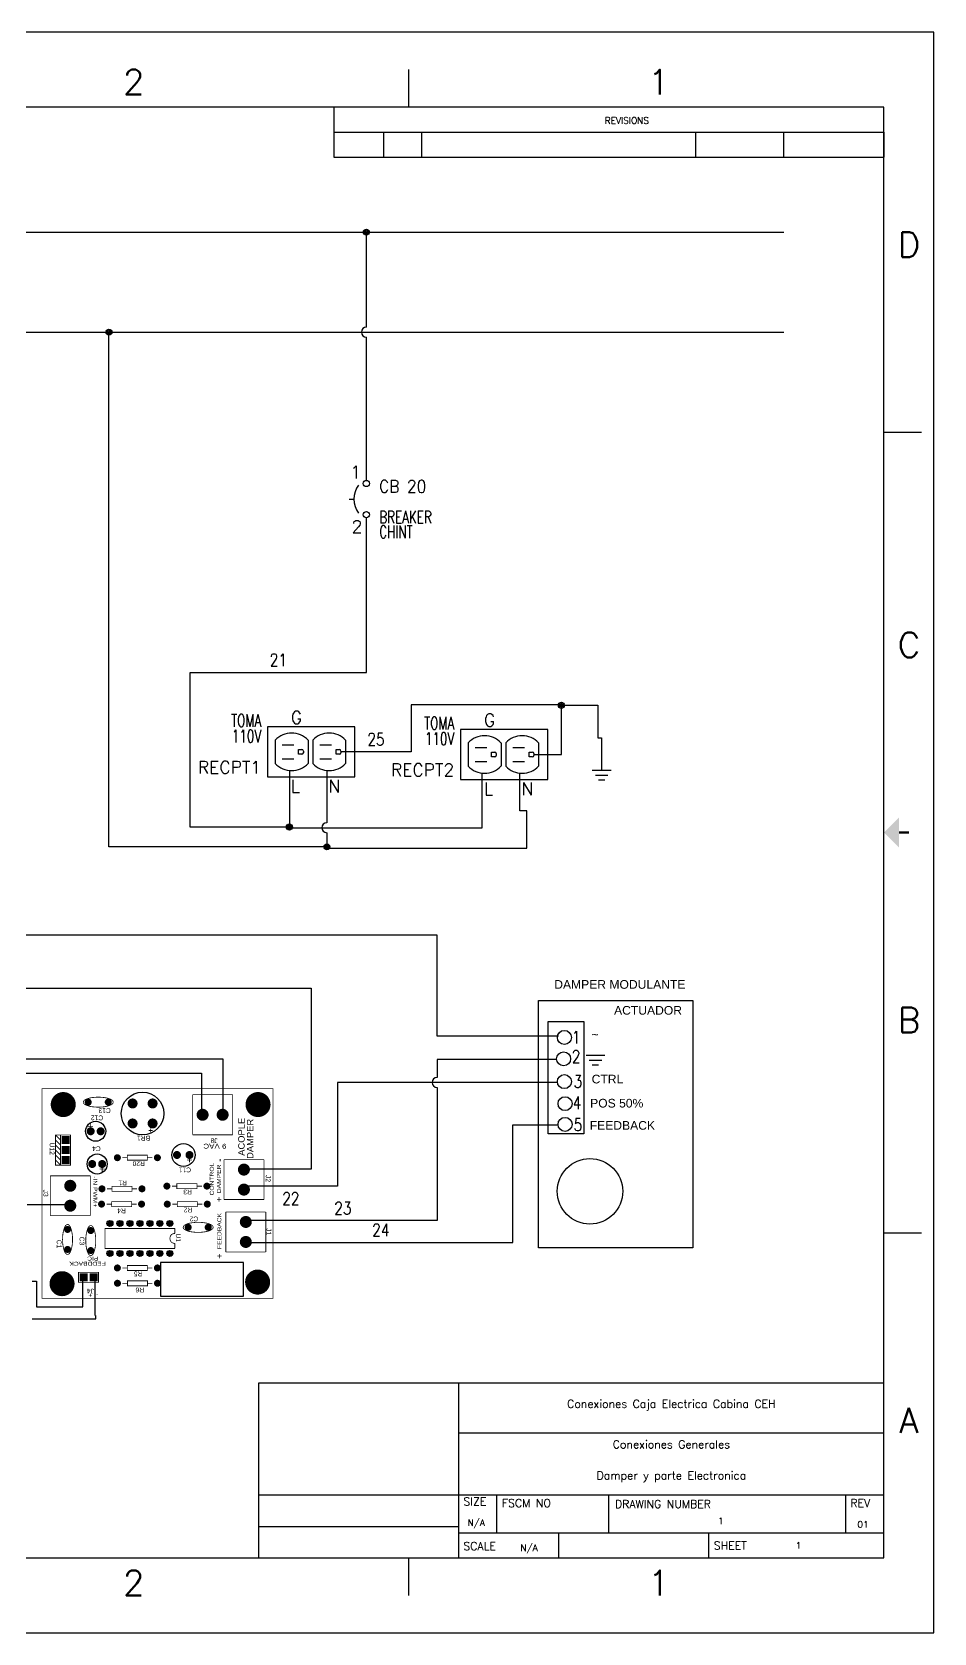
# Model space of a CAD drawing. Header units: inches. Extents: x -0.3 to 21, y 0 to 16.
# Drawn here: x 11.98 to 21, y 0 to 16 of the extents above; entities that cross this region are included whole.
import ezdxf
from ezdxf.enums import TextEntityAlignment as Align

# ---------------------------------------------------------------- set-up
doc = ezdxf.new("R2010")
doc.units = ezdxf.units.IN
doc.header["$MEASUREMENT"] = 0
doc.linetypes.add('HIDDEN2', pattern=[0.1875, 0.125, -0.0625])
for name, color, linetype in [('12632256', 7, 'Continuous'), ('BLK_12AWG', 7, 'Continuous'), ('BLK_18AWG', 7, 'Continuous'), ('DESC', 250, 'Continuous'), ('SYMS', 7, 'Continuous'), ('TAGS', 250, 'Continuous'), ('TB_LABELS', 1, 'Continuous'), ('TERMS', 250, 'Continuous'), ('Title Block', 7, 'Continuous'), ('Viewport', 7, 'Continuous'), ('WIRENO', 250, 'Continuous')]:
    doc.layers.add(name, color=color, linetype=linetype)
doc.styles.add('Roman', font='romans')
doc.styles.add('WD', font='romans.shx')

# ---------------------------------------------------------------- blocks, each defined once
blk = doc.blocks.new('ANSI_border_C')
for p, q in [((20.5, 0.75), (20.5, 2.5)), ((14.25, 0.75), (20.5, 0.75))]:
    blk.add_line(p, q)
at = {"layer": 'Title Block'}
for p, q in [((0, 16), (0, 0)), ((21, 16), (0, 16)), ((21, 0), (21, 16)), ((5.25, 15.25), (5.25, 15.625)), ((15.75, 15.25), (15.75, 15.625)), ((0.5, 15.25), (0.5, 0.75)), ((20.5, 15.25), (0.5, 15.25)), ((15, 15.25), (15, 15)), ((20.5, 0.75), (20.5, 15.25)), ((15, 15), (20.5, 15)), ((0.125, 12), (0.5, 12)), ((20.5, 12), (20.875, 12)), ((0.125, 4), (0.5, 4)), ((20.5, 4), (20.875, 4)), ((0.5, 0.75), (20.5, 0.75)), ((5.25, 0.375), (5.25, 0.75)), ((15.75, 0.375), (15.75, 0.75)), ((0, 0), (21, 0))]:
    blk.add_line(p, q, dxfattribs=at)
at = {"layer": 'Title Block', "const_width": 0.02}
for points in [[(10.5, 15.5), (10.5, 15.4)], [(0.25, 8), (0.35, 8)], [(20.75, 8), (20.65, 8)], [(10.5, 0.5), (10.5, 0.6)]]:
    blk.add_lwpolyline(points, dxfattribs=at)
at = {"layer": 'Title Block'}
for points in [[(10.35, 15.4), (10.65, 15.4), (10.5, 15.25)], [(0.35, 7.85), (0.35, 8.15), (0.5, 8)], [(20.65, 7.85), (20.65, 8.15), (20.5, 8)], [(10.35, 0.6), (10.65, 0.6), (10.5, 0.75)]]:
    blk.add_solid(points, dxfattribs=at)
at = {"layer": 'Title Block', "style": 'Roman'}
for s, p in [('4', (2.75, 15.5)), ('3', (8, 15.5)), ('2', (13, 15.5)), ('1', (18.25, 15.5)), ('D', (0.25, 13.875)), ('D', (20.75, 13.875)), ('C', (0.25, 9.875)), ('C', (20.75, 9.875)), ('B', (0.25, 6.125)), ('B', (20.75, 6.125)), ('A', (0.25, 2.125)), ('A', (20.75, 2.125)), ('4', (2.75, 0.5)), ('3', (8, 0.5)), ('2', (13, 0.5)), ('1', (18.25, 0.5))]:
    blk.add_text(s, height=0.25, dxfattribs=at).set_placement(p, align=Align.MIDDLE_CENTER)
blk.add_text('REVISIONS', height=0.065, dxfattribs=at).set_placement((17.71, 15.083))
blk = doc.blocks.new('ANSI_REVblock_C')
blk.add_line((0, 0), (0, -0.25))
at = {"layer": 'Title Block'}
for p, q in [((-5.5, 0), (0, 0)), ((-5.5, 0), (-5.5, -0.25)), ((-5, -0.25), (-5, 0)), ((-4.62, -0.25), (-4.62, 0)), ((-1.88, -0.25), (-1.88, 0)), ((-1, -0.25), (-1, 0)), ((-5.5, -0.25), (0, -0.25))]:
    blk.add_line(p, q, dxfattribs=at)
at = {"style": 'WD'}
for tag, p in [('ZONE', (-5.391, -0.16)), ('REV', (-4.92, -0.16)), ('DESCRIPTION', (-3.618, -0.16)), ('DATE', (-1.552, -0.16)), ('APPROVED', (-0.759, -0.16))]:
    blk.add_attdef(tag, p, '', height=0.065, dxfattribs=at)
at = {"style": 'WD', "flags": 1}
blk.add_attdef('WD_TB', (-4.505, -0.154), '', height=0.03, dxfattribs=at)
blk = doc.blocks.new('ANSI_tblock_desc_C')
for p, q in [((0, 0), (0, 1.75)), ((-6.25, 0), (0, 0))]:
    blk.add_line(p, q)
at = {"layer": 'Title Block'}
for p, q in [((-6.25, 1.75), (0, 1.75)), ((-6.25, 0), (-6.25, 1.75)), ((-4.25, 0), (-4.25, 1.75)), ((-4.25, 1.25), (0, 1.25)), ((-6.25, 0.63), (0, 0.63)), ((-3.87, 0.25), (-3.87, 0.63)), ((-2.75, 0.25), (-2.75, 0.63)), ((-0.38, 0.25), (-0.38, 0.63)), ((-6.25, 0.315), (-4.25, 0.315)), ((-4.25, 0.25), (0, 0.25)), ((-3.25, 0), (-3.25, 0.25)), ((-1.75, 0), (-1.75, 0.25))]:
    blk.add_line(p, q, dxfattribs=at)
at = {"color": 0, "style": 'Roman', "flags": 8}
for tag, p in [('FNAME', (-20.636, 6.819)), ('REVDATE', (-20.636, 4.106)), ('USER', (-20.636, 1.477))]:
    blk.add_attdef(tag, p, '', height=0.15, rotation=90, dxfattribs=at)
at = {"style": 'WD'}
for tag, p in [('PROJDESC', (-2.125, 1.5)), ('TITLE1', (-2.125, 1.095)), ('TITLE2', (-2.125, 0.785))]:
    blk.add_attdef(tag, text='', height=0.08, dxfattribs=at).set_placement(p, align=Align.CENTER)
for tag, p in [('SIZE', (-4.162, 0.32)), ('FSCM_NO', (-3.4, 0.337)), ('DWG_NO', (-1.659, 0.337)), ('REV', (-0.265, 0.303)), ('SCALE', (-3.634, 0.069)), ('SHEET', (-0.883, 0.092))]:
    blk.add_attdef(tag, p, '', height=0.065, dxfattribs=at)
at = {"style": 'WD', "flags": 1}
blk.add_attdef('WD_TB', (-5.57, 0.177), '', height=0.086, dxfattribs=at)
at = {"layer": 'TB_LABELS', "style": 'WD'}
for s, p in [('SIZE', (-4.204, 0.604)), ('FSCM NO', (-3.819, 0.588)), ('DRAWING NUMBER', (-2.689, 0.579)), ('REV', (-0.336, 0.588)), ('SHEET', (-1.701, 0.164)), ('SCALE', (-4.204, 0.158))]:
    blk.add_text(s, height=0.08, dxfattribs=at).set_placement(p, align=Align.TOP_LEFT)
blk = doc.blocks.new('VCB1')
at = {"linetype": 'HIDDEN2'}
blk.add_line((-0.171, 0), (-0.125, 0), dxfattribs=at)
for centre in [(0, 0.156), (0, -0.156)]:
    blk.add_circle(centre, 0.0312)
blk.add_arc((0.109, 0), 0.234, 143.1301, 216.8699)
at = {"style": 'WD'}
for tag, p, width in [('INST', (0.219, 0.388), 0.7), ('LOC', (0.219, 0.219), 0.7), ('TAG1', (0.127, 0.064), 0.9), ('XREF', (0.129, -0.09), 0.7), ('DESC1', (0.129, -0.242), 0.7), ('DESC2', (0.129, -0.389), 0.7)]:
    blk.add_attdef(tag, p, '', height=0.125, dxfattribs=dict(at, width=width))
at = {"linetype": 'Continuous', "style": 'WD'}
for tag, height, flags, p in [('TERM01', 0.125, 8, (-0.055, 0.207)), ('MFG', 0.01, 9, (-0.142, -0.088)), ('CAT', 0.01, 9, (-0.142, -0.073))]:
    blk.add_attdef(tag, text='', height=height, dxfattribs=dict(at, flags=flags)).set_placement(p, align=Align.RIGHT)
at = {"style": 'WD', "width": 0.7}
blk.add_attdef('RATING1', text='', height=0.125, dxfattribs=at).set_placement((-0.188, 0.062), align=Align.RIGHT)
at = {"color": 7, "style": 'WD', "flags": 1}
for tag, p in [('X2TERM01', (0, 0.188)), ('X8TERM02', (0, -0.188))]:
    blk.add_attdef(tag, p, '', height=0.0125, dxfattribs=at)
at = {"color": 7, "style": 'WD'}
for tag, p in [('X4LINK', (-0.25, 0)), ('X1LINK', (0, 0))]:
    blk.add_attdef(tag, p, '', height=0.01, dxfattribs=at)
at = {"linetype": 'Continuous', "style": 'WD', "flags": 9}
blk.add_attdef('ASSYCODE', text='', height=0.01, dxfattribs=at).set_placement((-0.153, -0.106), align=Align.CENTER)
at = {"style": 'WD', "flags": 9}
for tag, p in [('CONTACT', (-0.129, -0.129)), ('FAMILY', (-0.142, -0.036))]:
    blk.add_attdef(tag, text='', height=0.01, dxfattribs=at).set_placement(p, align=Align.RIGHT)
at = {"linetype": 'Continuous', "style": 'WD', "flags": 8}
blk.add_attdef('TERM02', text='', height=0.125, dxfattribs=at).set_placement((-0.041, -0.213), align=Align.TOP_RIGHT)
blk = doc.blocks.new('EPAD')
at = {"const_width": 0.5}
blk.add_lwpolyline([(-0.25, 0, 1), (0.25, 0, 1)], format="xyb", close=True, dxfattribs=at)
blk = doc.blocks.new('RPAD')
blk.add_trace([(-0.5, -0.5), (-0.5, 0.5), (0.5, -0.5), (0.5, 0.5)])
blk = doc.blocks.new('VCN1RDUP')
for p, q in [((-0.219, 0.25), (-0.219, -0.25)), ((0.656, 0.25), (-0.219, 0.25)), ((0.656, -0.25), (0.656, 0.25)), ((-0.14, 0.117), (-0.14, -0.117)), ((-0.071, 0.07), (0.046, 0.07)), ((0.093, -0.024), (0.093, 0.023)), ((0.093, 0.023), (0.125, 0.023)), ((0.14, 0.008), (0.14, -0.009)), ((0.187, 0.117), (0.187, -0.117)), ((0.235, 0.117), (0.235, -0.117)), ((0.304, 0.07), (0.421, 0.07)), ((0.468, -0.024), (0.468, 0.023)), ((0.468, 0.023), (0.5, 0.023)), ((0.515, 0.008), (0.515, -0.009)), ((0.562, 0.117), (0.562, -0.117)), ((-0.071, -0.071), (0.046, -0.071)), ((0.125, -0.024), (0.093, -0.024)), ((0.304, -0.071), (0.421, -0.071)), ((0.5, -0.024), (0.468, -0.024)), ((-0.219, -0.25), (0.656, -0.25))]:
    blk.add_line(p, q)
for centre, radius, start, end in [((0.023, -0.039), 0.226, 43.6028, 136.3972), ((0.398, -0.039), 0.226, 43.6028, 136.3972), ((0.125, 0.008), 0.015, 0, 90), ((0.5, 0.008), 0.015, 0, 90), ((0.023, 0.039), 0.226, 223.6028, 316.3972), ((0.125, -0.009), 0.015, 270, 0), ((0.398, 0.039), 0.226, 223.6028, 316.3972), ((0.5, -0.009), 0.015, 270, 0)]:
    blk.add_arc(centre, radius, start, end)
at = {"style": 'WD'}
for tag, width, p in [('INST', 0.7, (-0.281, 0.577)), ('LOC', 0.7, (-0.281, 0.408)), ('DESC1', 0.7, (-0.281, 0.252)), ('DESC2', 0.7, (-0.281, 0.095)), ('RATING1', 0.9, (-0.281, -0.061))]:
    blk.add_attdef(tag, text='', height=0.125, dxfattribs=dict(at, width=width)).set_placement(p, align=Align.RIGHT)
at = {"linetype": 'Continuous', "style": 'WD', "flags": 8}
for tag, p in [('TERM02', (0.016, 0.281)), ('TERM05', (0.391, 0.281)), ('TERM06', (0.587, 0.08))]:
    blk.add_attdef(tag, p, '', height=0.125, dxfattribs=at)
at = {"style": 'WD', "flags": 9}
blk.add_attdef('FAMILY', (-0.152, 0.205), '', height=0.01, rotation=90, dxfattribs=at)
at = {"linetype": 'Continuous', "style": 'WD', "flags": 9}
for tag, p in [('CAT', (-0.108, 0.23)), ('MFG', (-0.089, 0.228)), ('ASSYCODE', (-0.071, 0.23))]:
    blk.add_attdef(tag, text='', height=0.01, rotation=90, dxfattribs=at).set_placement(p, align=Align.CENTER)
at = {"style": 'WD', "flags": 1}
for tag, p in [('X2TERM02', (0, 0.188)), ('X2TERM05', (0.375, 0.188)), ('X1TERM03', (0.14, 0)), ('X1TERM06', (0.515, 0)), ('X8TERM01', (0, -0.188)), ('X8TERM04', (0.375, -0.188))]:
    blk.add_attdef(tag, p, '', height=0.0125, dxfattribs=at)
at = {"style": 'WD'}
blk.add_attdef('TAG1', text='', height=0.125, dxfattribs=at).set_placement((-0.281, -0.217), align=Align.RIGHT)
at = {"linetype": 'Continuous', "style": 'WD', "flags": 8}
for tag, p in [('TERM01', (0.016, -0.281)), ('TERM04', (0.391, -0.281))]:
    blk.add_attdef(tag, text='', height=0.125, dxfattribs=at).set_placement(p, align=Align.TOP_LEFT)
blk = doc.blocks.new('WDDOT')
for radius in [0.03, 0.0187, 0.00929]:
    blk.add_circle((0, 0), radius)
blk = doc.blocks.new('VGND2')
for p, q in [((0.09375, 0), (-0.09375, 0)), ((-0.0625, -0.046875), (0.0625, -0.046875)), ((-0.03125, -0.09375), (0.03125, -0.09375))]:
    blk.add_line(p, q)
at = {"style": 'WD', "flags": 1}
blk.add_attdef('X2TERM01', (0, 0), '', height=0.01, dxfattribs=at)
blk = doc.blocks.new('HT0002')
blk.add_circle((0, 0), 0.0699)
at = {"style": 'WD'}
for tag, p, width in [('INST', (0.062, 0.42), 0.7), ('LOC', (0.062, 0.25), 0.7), ('DESC1', (0.053, -0.385), 0.8)]:
    blk.add_attdef(tag, p, '', height=0.125, dxfattribs=dict(at, width=width))
at = {"linetype": 'Continuous', "style": 'WD'}
for tag, p, height, width, flags in [('TERM01', (0.062, 0.094), 0.125, 0.8, 8), ('TAGSTRIP', (0.053, -0.229), 0.125, 0.9, 8), ('CAT', (0.213, -0.406), 0.109, 0.8, 1), ('DESC2', (0.053, -0.541), 0.125, 0.8, 8), ('DESC3', (0.053, -0.698), 0.125, 0.8, 8)]:
    blk.add_attdef(tag, p, '', height=height, dxfattribs=dict(at, width=width, flags=flags))
at = {"style": 'WD', "flags": 1}
for tag, p, height in [('X4TERM01', (-0.07, 0), 0.0125), ('X4TERMDESC01', (-0.055, -0.023), 0.025), ('X2TERMDESC01', (-0.006, 0.029), 0.025), ('STRIPSEQ', (0, 0), 0.00125), ('X2TERM01', (0, 0.07), 0.0125), ('X2PIN01', (0.033, 0.084), 0.0125), ('X1TERMDESC01', (0.039, 0.007), 0.025), ('X1TERM01', (0.07, 0), 0.0125), ('X1PIN01', (0.087, 0.016), 0.0125), ('X4PIN01', (-0.114, -0.038), 0.0125), ('LINKTERM', (0, -0.002), 0.00125), ('X8TERM01', (0, -0.07), 0.0125), ('X8TERMDESC01', (0, -0.054), 0.025), ('X8PIN01', (0.026, -0.096), 0.0125)]:
    blk.add_attdef(tag, p, '', height=height, dxfattribs=at)
at = {"linetype": 'Continuous', "style": 'WD', "width": 0.8, "flags": 1}
blk.add_attdef('MFG', text='', height=0.109, dxfattribs=at).set_placement((0.088, -0.406), align=Align.RIGHT)
at = {"style": 'WD', "width": 0.7, "flags": 1}
blk.add_attdef('ASSYCODE', (0.062, -0.281), '', height=0.01, dxfattribs=at)
blk = doc.blocks.new('DAMPER')
for points in [[(16.957, 7), (18.501, 7), (18.501, 4.529), (16.957, 4.529)], [(17.052, 6.79), (17.411, 6.79), (17.411, 5.669), (17.052, 5.669)]]:
    blk.add_lwpolyline(points, close=True)
blk.add_circle((17.471, 5.094), 0.327)
at = {"layer": 'SYMS'}
ref = blk.add_blockref('HT0002', (17.215, 6.632), dxfattribs=at)
ref.add_attrib('TERM01', '1', (17.29, 6.57), dxfattribs={"layer": 'TERMS', "linetype": 'Continuous', "height": 0.125, "style": 'WD', "width": 0.8, "flags": 8})
ref = blk.add_blockref('HT0002', (17.208, 6.418), dxfattribs=at)
ref.add_attrib('TERM01', '2', (17.29, 6.378), dxfattribs={"layer": 'TERMS', "linetype": 'Continuous', "height": 0.125, "style": 'WD', "width": 0.8, "flags": 8})
blk.add_blockref('VGND2', (17.526, 6.452), dxfattribs=at)
ref = blk.add_blockref('HT0002', (17.215, 6.19), dxfattribs=at)
ref.add_attrib('TERM01', '3', (17.308, 6.129), dxfattribs={"layer": 'TERMS', "linetype": 'Continuous', "height": 0.125, "style": 'WD', "width": 0.8, "flags": 8})
ref = blk.add_blockref('HT0002', (17.222, 5.97), dxfattribs=at)
ref.add_attrib('TERM01', '4', (17.299, 5.915), dxfattribs={"layer": 'TERMS', "linetype": 'Continuous', "height": 0.125, "style": 'WD', "width": 0.8, "flags": 8})
ref = blk.add_blockref('HT0002', (17.222, 5.763), dxfattribs=at)
ref.add_attrib('TERM01', '5', (17.308, 5.697), dxfattribs={"layer": 'TERMS', "linetype": 'Continuous', "height": 0.125, "style": 'WD', "width": 0.8, "flags": 8})
at = {"char_height": 0.08, "attachment_point": 1}
for s, width, insert in [('{\\fArial|b0|i0|c0|p34;\\H1.0833x;DAMPER MODULANTE}', 1.49302, (17.114, 7.205)), ('{\\fArial|b0|i0|c0|p34;\\H1.0833x;ACTUADOR}', 0.59365, (17.712, 6.946)), ('{\\fArial|b0|i0|c0|p34;\\H1.0833x;~}', 0.59365, (17.487, 6.705)), ('{\\fArial|b0|i0|c0|p34;\\H1.0833x;CTRL}', 0.59365, (17.488, 6.259)), ('{\\fArial|b0|i0|c0|p34;\\H1.0833x;POS 50%}', 0.59365, (17.473, 6.018)), ('{\\fArial|b0|i0|c0|p34;\\H1.0833x;FEEDBACK}', 0.59365, (17.469, 5.796))]:
    blk.add_mtext_dynamic_manual_height_columns(s, width=width, gutter_width=0.05, heights=[0], dxfattribs=dict(at, insert=insert))
blk = doc.blocks.new('WD_WNH')
at = {"linetype": 'Continuous', "style": 'WD', "width": 0.8}
blk.add_attdef('WIRENO', text='', height=0.125, dxfattribs=at).set_placement((0, 0.062), align=Align.CENTER)
at = {"style": 'WD', "flags": 1}
for tag, p in [('W01USER', (0, 0.078)), ('W02USER', (0, 0.07)), ('W03USER', (0, 0.062)), ('W04USER', (0, 0.055)), ('W05USER', (0, 0.047)), ('W06USER', (0, 0.039)), ('W07USER', (0, 0.031)), ('W08USER', (0, 0.023)), ('W09USER', (0, 0.016)), ('W10USER', (0, 0.008))]:
    blk.add_attdef(tag, text='', height=0.005, dxfattribs=at).set_placement(p, align=Align.CENTER)

msp = doc.modelspace()

# ---------------------------------------------------------------- linework, layer by layer
at = {"const_width": 0.008}
for points in [[(14.393, 5.439), (12.083, 5.439), (12.083, 3.345), (14.393, 3.345), (14.393, 5.439)], [(12.496, 5.305), (12.499, 5.315), (12.508, 5.325), (12.522, 5.333), (12.54, 5.34), (12.562, 5.347), (12.587, 5.351), (12.615, 5.354), (12.646, 5.355)], [(12.496, 5.305), (12.499, 5.295), (12.508, 5.285), (12.522, 5.277), (12.54, 5.27), (12.562, 5.263), (12.587, 5.259), (12.615, 5.256), (12.646, 5.255)], [(12.796, 5.305), (12.793, 5.315), (12.785, 5.325), (12.771, 5.333), (12.753, 5.34), (12.731, 5.347), (12.705, 5.351), (12.677, 5.354), (12.646, 5.355)], [(12.796, 5.305), (12.793, 5.295), (12.785, 5.285), (12.771, 5.277), (12.753, 5.27), (12.731, 5.263), (12.705, 5.259), (12.677, 5.256), (12.646, 5.255)], [(13.589, 5.379), (13.589, 4.979)], [(13.589, 5.379), (13.989, 5.379)], [(13.989, 5.379), (13.989, 4.979)], [(12.269, 4.676), (12.219, 4.676), (12.219, 4.976), (12.269, 4.976)], [(12.269, 4.926), (12.219, 4.976)], [(12.369, 4.976), (12.269, 4.976), (12.269, 4.676), (12.369, 4.676), (12.369, 4.976)], [(12.545, 5.064), (12.595, 5.064)], [(12.57, 5.089), (12.57, 5.039)], [(13.189, 5.022), (13.149, 5.022)], [(13.169, 5.002), (13.169, 5.042)], [(13.589, 4.979), (13.989, 4.979)], [(12.269, 4.876), (12.219, 4.926)], [(12.269, 4.826), (12.219, 4.876)], [(12.269, 4.776), (12.219, 4.826)], [(12.269, 4.726), (12.219, 4.776)], [(12.269, 4.676), (12.219, 4.726)], [(12.71, 4.637), (12.66, 4.637)], [(12.685, 4.612), (12.685, 4.662)], [(12.937, 4.75), (12.887, 4.75)], [(13.137, 4.775), (12.937, 4.775), (12.937, 4.725), (13.137, 4.725), (13.137, 4.775)], [(13.187, 4.75), (13.137, 4.75)], [(13.583, 4.727), (13.533, 4.727)], [(13.558, 4.702), (13.558, 4.752)], [(13.902, 4.731), (14.302, 4.731)], [(13.902, 4.332), (13.902, 4.731)], [(14.302, 4.332), (14.302, 4.731)], [(12.166, 4.569), (12.566, 4.569)], [(12.166, 4.17), (12.166, 4.569)], [(12.566, 4.17), (12.566, 4.569)], [(13.632, 4.491), (13.432, 4.491), (13.432, 4.441), (13.632, 4.441), (13.632, 4.491)], [(12.733, 4.439), (12.783, 4.439)], [(12.983, 4.464), (12.783, 4.464), (12.783, 4.414), (12.983, 4.414), (12.983, 4.464)], [(12.983, 4.439), (13.033, 4.439)], [(13.432, 4.466), (13.382, 4.466)], [(13.682, 4.466), (13.632, 4.466)], [(13.902, 4.332), (14.302, 4.332)], [(12.166, 4.17), (12.566, 4.17)], [(12.729, 4.286), (12.779, 4.286)], [(12.979, 4.311), (12.779, 4.311), (12.779, 4.261), (12.979, 4.261), (12.979, 4.311)], [(12.979, 4.286), (13.029, 4.286)], [(13.436, 4.286), (13.386, 4.286)], [(13.636, 4.311), (13.436, 4.311), (13.436, 4.261), (13.636, 4.261), (13.636, 4.311)], [(13.686, 4.286), (13.636, 4.286)], [(13.921, 4.208), (14.321, 4.208)], [(13.921, 3.808), (13.921, 4.208)], [(14.321, 3.808), (14.321, 4.208)], [(12.339, 4.083), (12.334, 4.082), (12.329, 4.08), (12.319, 4.071), (12.311, 4.058), (12.304, 4.04), (12.298, 4.017), (12.293, 3.992), (12.29, 3.964), (12.289, 3.933)], [(12.339, 4.083), (12.344, 4.082), (12.349, 4.08), (12.359, 4.071), (12.367, 4.058), (12.374, 4.04), (12.38, 4.017), (12.385, 3.992), (12.388, 3.964), (12.389, 3.933)], [(12.571, 4.072), (12.566, 4.071), (12.561, 4.069), (12.551, 4.06), (12.543, 4.047), (12.536, 4.028), (12.53, 4.006), (12.525, 3.981), (12.522, 3.953), (12.521, 3.922)], [(12.571, 4.072), (12.576, 4.071), (12.581, 4.069), (12.591, 4.06), (12.599, 4.047), (12.606, 4.028), (12.612, 4.006), (12.617, 3.981), (12.62, 3.953), (12.621, 3.922)], [(13.412, 4.043), (12.713, 4.043), (12.713, 3.843), (13.412, 3.843)], [(13.412, 4.043), (13.412, 3.993)], [(13.495, 4.054), (13.498, 4.064), (13.506, 4.074), (13.52, 4.082), (13.538, 4.09), (13.56, 4.096), (13.586, 4.1), (13.614, 4.103), (13.645, 4.104)], [(13.495, 4.054), (13.498, 4.044), (13.506, 4.034), (13.52, 4.026), (13.538, 4.018), (13.56, 4.012), (13.586, 4.008), (13.614, 4.005), (13.645, 4.004)], [(13.795, 4.054), (13.792, 4.064), (13.783, 4.074), (13.77, 4.082), (13.752, 4.09), (13.73, 4.096), (13.704, 4.1), (13.676, 4.103), (13.645, 4.104)], [(13.795, 4.054), (13.792, 4.044), (13.783, 4.034), (13.77, 4.026), (13.752, 4.018), (13.73, 4.012), (13.704, 4.008), (13.676, 4.005), (13.645, 4.004)], [(12.339, 3.783), (12.329, 3.786), (12.319, 3.794), (12.311, 3.808), (12.304, 3.826), (12.298, 3.848), (12.293, 3.874), (12.29, 3.902), (12.289, 3.933)], [(12.339, 3.783), (12.349, 3.786), (12.359, 3.794), (12.367, 3.808), (12.374, 3.826), (12.38, 3.848), (12.385, 3.874), (12.388, 3.902), (12.389, 3.933)], [(12.571, 3.772), (12.561, 3.775), (12.551, 3.783), (12.543, 3.797), (12.536, 3.815), (12.53, 3.837), (12.525, 3.863), (12.522, 3.891), (12.521, 3.922)], [(12.571, 3.772), (12.581, 3.775), (12.591, 3.783), (12.599, 3.797), (12.606, 3.815), (12.612, 3.837), (12.617, 3.863), (12.62, 3.891), (12.621, 3.922)], [(13.362, 3.943), (13.363, 3.953), (13.366, 3.963), (13.37, 3.972), (13.376, 3.979), (13.383, 3.985), (13.392, 3.989), (13.402, 3.992), (13.412, 3.993)], [(13.362, 3.943), (13.363, 3.933), (13.366, 3.923), (13.37, 3.915), (13.376, 3.908), (13.383, 3.901), (13.392, 3.897), (13.402, 3.894), (13.412, 3.893)], [(13.412, 3.893), (13.412, 3.843)], [(13.921, 3.808), (14.321, 3.808)], [(12.649, 3.604), (12.449, 3.604), (12.449, 3.504), (12.649, 3.504), (12.649, 3.604)], [(12.937, 3.648), (12.887, 3.648)], [(13.137, 3.673), (12.937, 3.673), (12.937, 3.623), (13.137, 3.623), (13.137, 3.673)], [(13.138, 3.52), (12.938, 3.52), (12.938, 3.47), (13.138, 3.47), (13.138, 3.52)], [(13.187, 3.648), (13.137, 3.648)], [(12.888, 3.495), (12.938, 3.495)], [(13.138, 3.495), (13.188, 3.495)]]:
    msp.add_lwpolyline(points, dxfattribs=at)
msp.add_lwpolyline([(14.097, 3.703), (13.268, 3.703), (13.268, 3.365), (14.097, 3.365), (14.097, 3.703)])
for centre, radius in [((12.296, 5.281), 0.03), ((12.546, 5.305), 0.025), ((12.746, 5.305), 0.025), ((12.989, 5.292), 0.025), ((13.189, 5.292), 0.025), ((14.243, 5.281), 0.03), ((13.689, 5.179), 0.03), ((13.889, 5.179), 0.03), ((12.57, 5.014), 0.025), ((12.67, 5.014), 0.025), ((12.989, 5.092), 0.025), ((13.189, 5.092), 0.025), ((12.319, 4.926), 0.025), ((12.319, 4.826), 0.025), ((13.433, 4.777), 0.025), ((13.558, 4.777), 0.025), ((12.319, 4.726), 0.025), ((12.585, 4.687), 0.025), ((12.685, 4.687), 0.025), ((12.837, 4.75), 0.025), ((13.237, 4.75), 0.025), ((14.102, 4.631), 0.03), ((12.366, 4.469), 0.03), ((13.332, 4.466), 0.025), ((13.732, 4.466), 0.025), ((12.683, 4.439), 0.025), ((13.083, 4.439), 0.025), ((14.102, 4.431), 0.03), ((12.366, 4.27), 0.03), ((12.679, 4.286), 0.025), ((13.079, 4.286), 0.025), ((13.336, 4.286), 0.025), ((13.736, 4.286), 0.025), ((12.339, 4.033), 0.025), ((12.571, 4.022), 0.025), ((12.763, 4.093), 0.03), ((12.863, 4.093), 0.03), ((12.963, 4.093), 0.03), ((13.063, 4.093), 0.03), ((13.163, 4.093), 0.03), ((13.262, 4.093), 0.03), ((13.362, 4.093), 0.03), ((13.545, 4.054), 0.025), ((13.745, 4.054), 0.025), ((14.121, 4.108), 0.03), ((12.339, 3.833), 0.025), ((12.571, 3.822), 0.025), ((14.121, 3.908), 0.03), ((12.763, 3.793), 0.03), ((12.863, 3.793), 0.03), ((12.963, 3.793), 0.03), ((13.063, 3.793), 0.03), ((13.163, 3.793), 0.03), ((13.262, 3.793), 0.03), ((13.362, 3.793), 0.03), ((12.284, 3.491), 0.03), ((12.499, 3.554), 0.025), ((12.599, 3.554), 0.025), ((12.837, 3.648), 0.025), ((12.838, 3.495), 0.025), ((13.237, 3.648), 0.025), ((13.238, 3.495), 0.025), ((14.239, 3.507), 0.03)]:
    msp.add_circle(centre, radius)
at = {"layer": '12632256'}
for centre, radius in [((13.089, 5.192), 0.213), ((12.62, 5.014), 0.1), ((13.498, 4.777), 0.115), ((12.635, 4.687), 0.1)]:
    msp.add_circle(centre, radius, dxfattribs=at)
at = {"layer": 'BLK_12AWG'}
for p, q in [((1.125, 14), (19.5, 14)), ((15.326, 13.05), (15.326, 14)), ((1.125, 13), (19.5, 13)), ((15.326, 11.52), (15.326, 12.95))]:
    msp.add_line(p, q, dxfattribs=at)
msp.add_arc((15.326, 13), 0.05, 90, 270, dxfattribs=at)
at = {"layer": 'BLK_18AWG'}
for p, q in [((12.753, 7.857), (12.753, 13)), ((15.326, 9.599), (15.326, 11.145)), ((13.566, 8.054), (13.566, 9.599)), ((13.566, 9.599), (15.326, 9.599)), ((17.275, 9.277), (15.773, 9.277)), ((15.773, 9.277), (15.773, 8.806)), ((17.275, 8.78), (17.275, 9.277)), ((17.275, 9.271), (17.639, 9.271)), ((17.639, 9.271), (17.639, 8.946)), ((15.773, 8.806), (15.071, 8.806)), ((17.639, 8.946), (17.678, 8.946)), ((17.678, 8.946), (17.678, 8.621)), ((17.001, 8.78), (17.275, 8.78)), ((14.556, 8.618), (14.556, 8.048)), ((14.931, 8.618), (14.931, 8.098)), ((16.485, 8.048), (16.485, 8.592)), ((16.86, 8.218), (16.86, 8.592)), ((16.929, 8.218), (16.86, 8.218)), ((16.929, 7.843), (16.929, 8.218)), ((14.556, 8.054), (13.566, 8.054)), ((14.556, 8.048), (16.485, 8.048)), ((14.931, 7.857), (12.753, 7.857)), ((14.931, 7.998), (14.931, 7.843)), ((14.931, 7.843), (16.929, 7.843)), ((11.583, 6.978), (16.032, 6.978)), ((16.032, 6.978), (16.032, 5.967)), ((8.885, 6.445), (14.775, 6.445)), ((14.775, 6.445), (14.775, 4.636)), ((16.032, 5.967), (17.247, 5.967)), ((11.485, 5.738), (13.89, 5.738)), ((13.89, 5.738), (13.89, 5.201)), ((17.228, 5.732), (16.033, 5.732)), ((16.033, 5.732), (16.033, 5.552)), ((11.71, 5.595), (13.679, 5.595)), ((13.679, 5.595), (13.679, 5.163)), ((17.236, 5.502), (15.036, 5.502)), ((15.036, 5.502), (15.036, 4.466)), ((16.033, 5.452), (16.033, 4.121)), ((16.79, 3.903), (16.79, 5.078)), ((16.79, 5.078), (17.247, 5.078)), ((14.775, 4.636), (14.119, 4.636)), ((15.036, 4.466), (14.106, 4.466)), ((11.934, 4.283), (12.385, 4.283)), ((16.033, 4.121), (14.15, 4.121)), ((14.15, 3.903), (16.79, 3.903)), ((12.492, 3.26), (12.492, 3.586)), ((12.616, 3.172), (12.616, 3.544)), ((11.984, 3.515), (12.028, 3.515)), ((12.028, 3.515), (12.028, 3.26)), ((12.028, 3.26), (12.492, 3.26)), ((11.984, 3.139), (12.622, 3.139)), ((12.622, 3.139), (12.622, 3.172))]:
    msp.add_line(p, q, dxfattribs=at)
for centre in [(14.931, 8.048), (16.033, 5.502)]:
    msp.add_arc(centre, 0.05, 90, 270, dxfattribs=at)

# ---------------------------------------------------------------- block references
for name, p in [('ANSI_REVblock_C', (20.5, 15)), ('DAMPER', (0.09, -0.68))]:
    msp.add_blockref(name, p)
ref = msp.add_blockref('ANSI_tblock_desc_C', (20.5, 0.75))
ref.add_attrib('PROJDESC', 'Conexiones Caja Electrica Cabina CEH', dxfattribs={"height": 0.08, "style": 'WD'}).set_placement((18.375, 2.25), align=Align.CENTER)
ref.add_attrib('TITLE1', 'Conexiones Generales', dxfattribs={"height": 0.08, "style": 'WD'}).set_placement((18.375, 1.845), align=Align.CENTER)
ref.add_attrib('TITLE2', 'Damper y parte Electronica', dxfattribs={"height": 0.08, "style": 'WD'}).set_placement((18.375, 1.535), align=Align.CENTER)
ref.add_attrib('SIZE', 'N/A', (16.338, 1.07), dxfattribs={"height": 0.065, "style": 'WD'})
ref.add_attrib('DWG_NO', '1', (18.841, 1.087), dxfattribs={"height": 0.065, "style": 'WD'})
ref.add_attrib('REV', '01', (20.235, 1.053), dxfattribs={"height": 0.065, "style": 'WD'})
ref.add_attrib('SCALE', 'N/A', (16.866, 0.819), dxfattribs={"height": 0.065, "style": 'WD'})
ref.add_attrib('SHEET', '1', (19.617, 0.843), dxfattribs={"height": 0.065, "style": 'WD'})
ref.add_attrib('FNAME', 'Plano Electrico Cabina Extractora de Gases y Humos 110V', (-0.136, 7.569), dxfattribs={"color": 0, "height": 0.15, "rotation": 90, "style": 'Roman', "flags": 8})
ref.add_attrib('REVDATE', '20 Noviembre de 2015', (-0.136, 4.856), dxfattribs={"color": 0, "height": 0.15, "rotation": 90, "style": 'Roman', "flags": 8})
ref.add_attrib('USER', 'Ing. Juan David Piñeros Espinosa', (-0.136, 2.227), dxfattribs={"color": 0, "height": 0.15, "rotation": 90, "style": 'Roman', "flags": 8})
for name, p, xscale, yscale, rotation in [('EPAD', (12.296, 5.281), 0.25, 0.25, 180), ('EPAD', (12.546, 5.305), 0.07, 0.07, 180), ('EPAD', (12.746, 5.305), 0.07, 0.07, 180), ('EPAD', (12.989, 5.292), 0.1, 0.1, 180), ('EPAD', (13.189, 5.292), 0.1, 0.1, 180), ('EPAD', (14.243, 5.281), 0.25, 0.25, 180), ('EPAD', (12.989, 5.092), 0.1, 0.1, 180), ('EPAD', (13.189, 5.092), 0.1, 0.1, 180), ('EPAD', (13.689, 5.179), 0.12, 0.12, 180), ('EPAD', (13.889, 5.179), 0.12, 0.12, 180), ('RPAD', (12.319, 4.926), 0.08, 0.08, 89.99999999999999), ('EPAD', (12.57, 5.014), 0.08, 0.08, 180), ('EPAD', (12.67, 5.014), 0.08, 0.08, 180), ('RPAD', (12.319, 4.826), 0.08, 0.08, 89.99999999999999), ('EPAD', (13.433, 4.777), 0.08, 0.08, 180), ('EPAD', (13.558, 4.777), 0.08, 0.08, 180), ('RPAD', (12.319, 4.726), 0.08, 0.08, 89.99999999999999), ('EPAD', (12.585, 4.687), 0.08, 0.08, 180), ('EPAD', (12.685, 4.687), 0.08, 0.08, 180), ('EPAD', (12.837, 4.75), 0.07, 0.07, 180), ('EPAD', (13.237, 4.75), 0.07, 0.07, 180), ('EPAD', (14.102, 4.631), 0.12, 0.12, 180), ('EPAD', (12.366, 4.469), 0.12, 0.12, 180), ('EPAD', (13.332, 4.466), 0.07, 0.07, 180), ('EPAD', (13.732, 4.466), 0.07, 0.07, 180), ('EPAD', (14.102, 4.431), 0.12, 0.12, 180), ('EPAD', (12.366, 4.27), 0.12, 0.12, 180), ('EPAD', (12.679, 4.286), 0.07, 0.07, 180), ('EPAD', (12.683, 4.439), 0.07, 0.07, 180), ('EPAD', (13.079, 4.286), 0.07, 0.07, 180), ('EPAD', (13.083, 4.439), 0.07, 0.07, 180), ('EPAD', (13.336, 4.286), 0.07, 0.07, 180), ('EPAD', (13.736, 4.286), 0.07, 0.07, 180), ('EPAD', (14.121, 4.108), 0.12, 0.12, 180), ('EPAD', (12.339, 4.033), 0.07, 0.07, 180), ('EPAD', (12.571, 4.022), 0.07, 0.07, 180), ('EPAD', (12.763, 4.093), 0.05, 0.05, 180), ('EPAD', (12.863, 4.093), 0.05, 0.05, 180), ('EPAD', (12.963, 4.093), 0.05, 0.05, 180), ('EPAD', (13.063, 4.093), 0.05, 0.05, 180), ('EPAD', (13.163, 4.093), 0.05, 0.05, 180), ('EPAD', (13.262, 4.093), 0.05, 0.05, 180), ('RPAD', (13.362, 4.093), 0.05, 0.05, 180), ('EPAD', (13.545, 4.054), 0.07, 0.07, 180), ('EPAD', (13.745, 4.054), 0.07, 0.07, 180), ('EPAD', (12.339, 3.833), 0.07, 0.07, 180), ('EPAD', (12.571, 3.822), 0.07, 0.07, 180), ('EPAD', (14.121, 3.908), 0.12, 0.12, 180), ('EPAD', (12.763, 3.793), 0.05, 0.05, 180), ('EPAD', (12.837, 3.648), 0.07, 0.07, 180), ('EPAD', (12.863, 3.793), 0.05, 0.05, 180), ('EPAD', (12.963, 3.793), 0.05, 0.05, 180), ('EPAD', (13.063, 3.793), 0.05, 0.05, 180), ('EPAD', (13.163, 3.793), 0.05, 0.05, 180), ('EPAD', (13.237, 3.648), 0.07, 0.07, 180), ('EPAD', (13.262, 3.793), 0.05, 0.05, 180), ('EPAD', (13.362, 3.793), 0.05, 0.05, 180), ('EPAD', (12.284, 3.491), 0.25, 0.25, 180), ('EPAD', (12.838, 3.495), 0.07, 0.07, 180), ('EPAD', (13.238, 3.495), 0.07, 0.07, 180), ('EPAD', (14.239, 3.507), 0.25, 0.25, 180)]:
    msp.add_blockref(name, p, dxfattribs=dict(xscale=xscale, yscale=yscale, rotation=rotation))
at = {"xscale": 0.08, "yscale": 0.08}
for p in [(12.499, 3.554), (12.599, 3.554)]:
    msp.add_blockref('RPAD', p, dxfattribs=at)
at = {"layer": 'SYMS'}
for name, p in [('WDDOT', (15.326, 14)), ('WDDOT', (12.753, 13)), ('WDDOT', (17.275, 9.271)), ('VGND2', (17.678, 8.621)), ('WDDOT', (14.556, 8.054)), ('WDDOT', (14.931, 7.857))]:
    msp.add_blockref(name, p, dxfattribs=at)
ref = msp.add_blockref('VCB1', (15.326, 11.332), dxfattribs=at)
ref.add_attrib('DESC2', 'CHINT', (15.455, 10.943), dxfattribs={"layer": 'DESC', "height": 0.125, "style": 'WD', "width": 0.7})
ref.add_attrib('DESC1', 'BREAKER', (15.455, 11.09), dxfattribs={"layer": 'DESC', "height": 0.125, "style": 'WD', "width": 0.7})
ref.add_attrib('TAG1', 'CB 20', (15.453, 11.397), dxfattribs={"layer": 'TAGS', "height": 0.125, "style": 'WD', "width": 0.9})
ref.add_attrib('TERM02', '2', dxfattribs={"layer": 'TERMS', "linetype": 'Continuous', "height": 0.125, "style": 'WD', "flags": 8}).set_placement((15.286, 11.119), align=Align.TOP_RIGHT)
ref.add_attrib('TERM01', '1', dxfattribs={"layer": 'TERMS', "linetype": 'Continuous', "height": 0.125, "style": 'WD', "flags": 8}).set_placement((15.272, 11.539), align=Align.RIGHT)
ref = msp.add_blockref('VCN1RDUP', (14.556, 8.806), dxfattribs=at)
ref.add_attrib('TERM04', 'N', dxfattribs={"layer": 'TERMS', "linetype": 'Continuous', "height": 0.125, "style": 'WD', "flags": 8}).set_placement((14.946, 8.525), align=Align.TOP_LEFT)
ref.add_attrib('TERM01', 'L', dxfattribs={"layer": 'TERMS', "linetype": 'Continuous', "height": 0.125, "style": 'WD', "flags": 8}).set_placement((14.571, 8.525), align=Align.TOP_LEFT)
ref.add_attrib('TERM02', 'G', (14.571, 9.087), dxfattribs={"layer": 'TERMS', "linetype": 'Continuous', "height": 0.125, "style": 'WD', "flags": 8})
ref.add_attrib('DESC2', '110V', dxfattribs={"layer": 'DESC', "height": 0.125, "style": 'WD', "width": 0.7}).set_placement((14.274, 8.901), align=Align.RIGHT)
ref.add_attrib('DESC1', 'TOMA', dxfattribs={"layer": 'DESC', "height": 0.125, "style": 'WD', "width": 0.7}).set_placement((14.274, 9.057), align=Align.RIGHT)
ref.add_attrib('TAG1', 'RECPT1', dxfattribs={"layer": 'TAGS', "height": 0.125, "style": 'WD'}).set_placement((14.274, 8.589), align=Align.RIGHT)
ref = msp.add_blockref('VCN1RDUP', (16.485, 8.78), dxfattribs=at)
ref.add_attrib('TERM04', 'N', dxfattribs={"layer": 'TERMS', "linetype": 'Continuous', "height": 0.125, "style": 'WD', "flags": 8}).set_placement((16.876, 8.499), align=Align.TOP_LEFT)
ref.add_attrib('TERM01', 'L', dxfattribs={"layer": 'TERMS', "linetype": 'Continuous', "height": 0.125, "style": 'WD', "flags": 8}).set_placement((16.501, 8.499), align=Align.TOP_LEFT)
ref.add_attrib('TERM02', 'G', (16.501, 9.061), dxfattribs={"layer": 'TERMS', "linetype": 'Continuous', "height": 0.125, "style": 'WD', "flags": 8})
ref.add_attrib('DESC2', '110V', dxfattribs={"layer": 'DESC', "height": 0.125, "style": 'WD', "width": 0.7}).set_placement((16.204, 8.875), align=Align.RIGHT)
ref.add_attrib('DESC1', 'TOMA', dxfattribs={"layer": 'DESC', "height": 0.125, "style": 'WD', "width": 0.7}).set_placement((16.204, 9.031), align=Align.RIGHT)
ref.add_attrib('TAG1', 'RECPT2', dxfattribs={"layer": 'TAGS', "height": 0.125, "style": 'WD'}).set_placement((16.204, 8.563), align=Align.RIGHT)
at = {"layer": 'Viewport'}
msp.add_blockref('ANSI_border_C', (0, 0), dxfattribs=at)
at = {"layer": 'WIRENO'}
ref = msp.add_blockref('WD_WNH', (14.446, 9.599), dxfattribs=at)
ref.add_attrib('WIRENO', '21', dxfattribs={"linetype": 'Continuous', "height": 0.125, "style": 'WD', "width": 0.8}).set_placement((14.446, 9.662), align=Align.CENTER)
ref = msp.add_blockref('WD_WNH', (15.422, 8.806), dxfattribs=at)
ref.add_attrib('WIRENO', '25', dxfattribs={"linetype": 'Continuous', "height": 0.125, "style": 'WD', "width": 0.8}).set_placement((15.422, 8.869), align=Align.CENTER)
ref = msp.add_blockref('WD_WNH', (14.571, 4.466), dxfattribs=at)
ref.add_attrib('WIRENO', '22', dxfattribs={"linetype": 'Continuous', "height": 0.125, "style": 'WD', "width": 0.8}).set_placement((14.571, 4.404), align=Align.TOP_CENTER)
ref = msp.add_blockref('WD_WNH', (15.091, 4.121), dxfattribs=at)
ref.add_attrib('WIRENO', '23', dxfattribs={"linetype": 'Continuous', "height": 0.125, "style": 'WD', "width": 0.8}).set_placement((15.091, 4.183), align=Align.CENTER)
ref = msp.add_blockref('WD_WNH', (15.47, 3.903), dxfattribs=at)
ref.add_attrib('WIRENO', '24', dxfattribs={"linetype": 'Continuous', "height": 0.125, "style": 'WD', "width": 0.8}).set_placement((15.47, 3.965), align=Align.CENTER)

# ---------------------------------------------------------------- texts
at = {"layer": '12632256'}
for s, height, rotation, width, p in [('C12', 0.048, 180, 1.041667, (12.695, 5.172)), ('C13', 0.048, 180, 1.041667, (12.771, 5.245)), ('ACOPLE', 0.064, 90, 1.09375, (14.109, 4.769)), ('DAMPER', 0.064, 90, 1.09375, (14.196, 4.738)), ('BR1', 0.048, 180, 1.041667, (13.164, 4.969)), ('U12', 0.048, 270, 1.041667, (12.161, 4.901)), ('C4', 0.048, 180, 1.041667, (12.67, 4.864)), ('9 VAC', 0.048, 180, 1.25, (13.928, 4.889)), ('J8', 0.048, 180, 1.041667, (13.839, 4.945)), ('R20', 0.048, 180, 1.041667, (13.112, 4.715)), ('C11', 0.048, 180, 1.041667, (13.573, 4.652)), ('CONTROL', 0.04, 90, 1.25, (13.801, 4.373)), ('DAMPER', 0.04, 90, 1.25, (13.872, 4.395)), ('-', 0.064, 90, 1.09375, (13.889, 4.71)), ('-IN PWM+', 0.04, 270, 1.25, (12.596, 4.565)), ('R1', 0.048, 180, 1.041667, (12.933, 4.522)), ('J2', 0.048, 270, 1.041667, (14.32, 4.577)), ('J3', 0.048, 270, 1.041667, (12.097, 4.431)), ('R3', 0.048, 180, 1.041667, (13.582, 4.431)), ('+', 0.064, 90, 1.09375, (13.885, 4.306)), ('R4', 0.048, 180, 1.041667, (12.921, 4.243)), ('R2', 0.048, 180, 1.041667, (13.586, 4.251)), ('C2', 0.048, 180, 1.041667, (13.645, 4.162)), ('FEEDBACK', 0.04, 90, 1.25, (13.876, 3.837)), ('J1', 0.048, 270, 1.041667, (14.328, 4.046)), ('C1', 0.048, 270, 1.041667, (12.231, 3.93)), ('C3', 0.048, 270, 1.041667, (12.459, 3.961)), ('U1', 0.048, 270, 1.041667, (13.422, 3.993)), ('FEDDBACK', 0.04, 180, 1.25, (12.721, 3.71)), ('PIC', 0.04, 180, 1.25, (12.646, 3.762)), ('+', 0.064, 90, 1.09375, (13.889, 3.739)), ('R5', 0.048, 180, 1.041667, (13.087, 3.613)), ('J4', 0.048, 180, 1.041667, (12.603, 3.441)), ('-  +', 0.04, 180, 1.25, (12.646, 3.395)), ('R6', 0.048, 180, 1.041667, (13.104, 3.452))]:
    msp.add_text(s, height=height, rotation=rotation, dxfattribs=dict(at, width=width)).set_placement(p)

doc.saveas('drawing.dxf')
